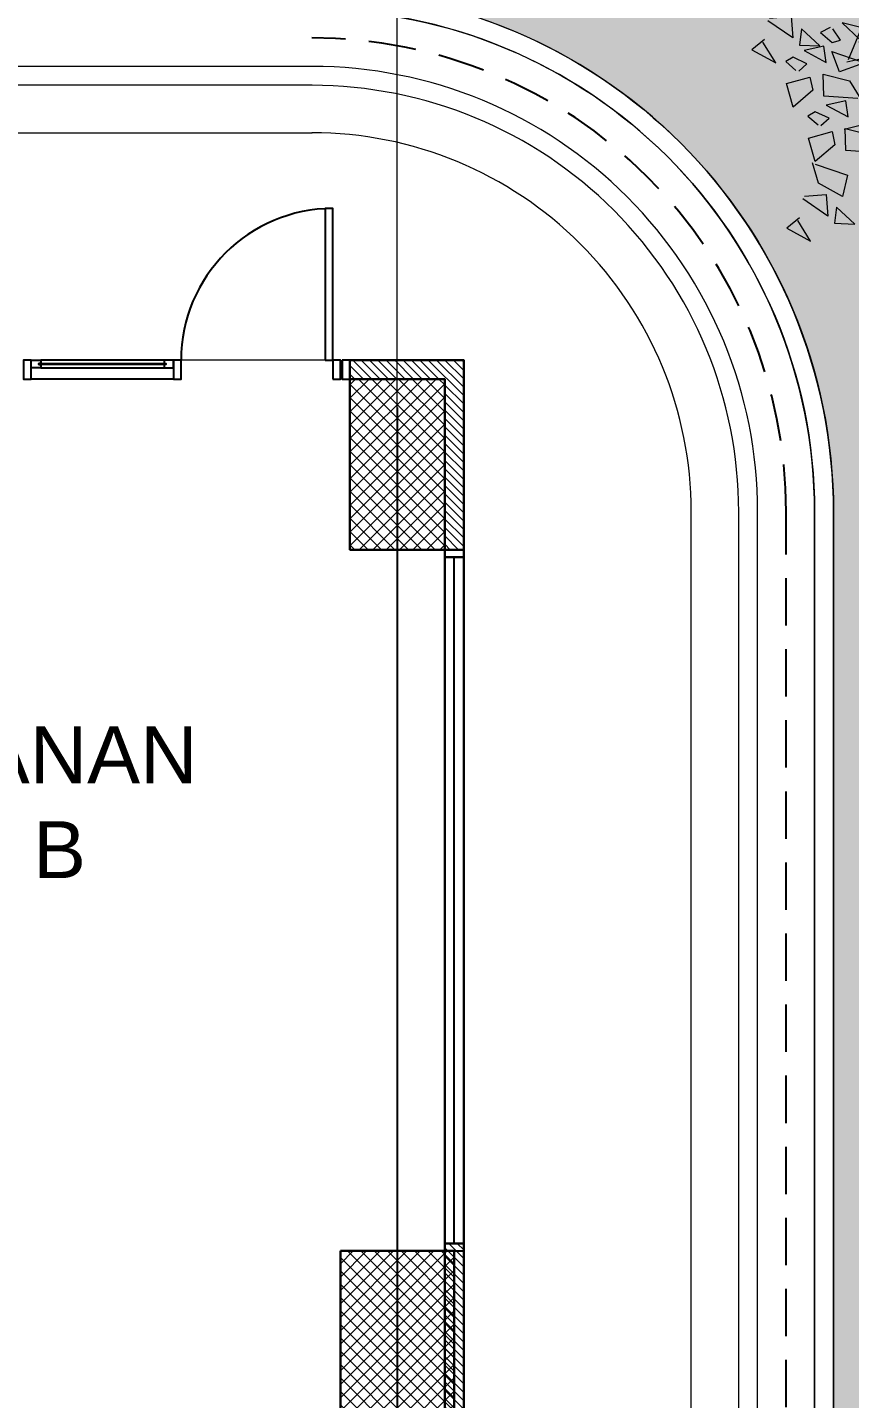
# Model space of a CAD drawing. Header units: inches. Extents: x 0 to 558, y -1 to 295.
# Drawn here: x 377.84 to 382.17, y 184.44 to 191.68 of the extents above; entities that cross this region are included whole.
import ezdxf

# ---------------------------------------------------------------- set-up
doc = ezdxf.new("R2010")
doc.units = ezdxf.units.IN
doc.header["$MEASUREMENT"] = 0
doc.linetypes.add('$0$HIDDEN', pattern=[0.375, 0.25, -0.125])
doc.linetypes.add('HelipadXX$0$Core-03$0$HIDDEN', pattern=[0.375, 0.25, -0.125])
for name, color, linetype, lineweight in [('ars', 11, 'Continuous', 0), ('ARSIR', 31, 'Continuous', 5), ('ARSIR BETON', 8, 'Continuous', 5), ('DINDING2', 146, 'Continuous', 5), ('KOL', 1, 'Continuous', 30), ('lan', 7, 'Continuous', 15), ('NOT', 7, 'Continuous', 20), ('POHON', 98, 'Continuous', 5), ('RUMPUT', 93, 'Continuous', 0), ('SANITAIR', 15, 'Continuous', 9)]:
    doc.layers.add(name, color=color, linetype=linetype, lineweight=lineweight)
doc.layers.add('as', color=1, linetype='Continuous', plot=False)
doc.layers.add('Kusen', color=30, linetype='Continuous')
doc.layers.add('LANTAI', color=57, linetype='Continuous')
doc.styles.get("Standard").update_dxf_attribs({"font": 'arial.ttf'})
pattern_1 = [(86.66968846814034, (37.07979678488971, 226.1472495293129), (-0.5066041251576352, 0.5692059985833484), [0.1428749999999999, -0.9347549999999997]), (41.66968846814034, (37.07979678488971, 226.1472495293129), (-0.5066044704663831, 0.5692063865624448), [0.142875, -0.6191249999999999]), (131.6696884681403, (37.07979678488971, 226.1472495293129), (-0.5692063865624448, -0.5066044704663831), [0.142875, -0.6191249999999999])]

# ---------------------------------------------------------------- blocks, each defined once
blk = doc.blocks.new('k1')
at = {"layer": 'ars'}
h = blk.add_hatch(dxfattribs=at)
h.set_pattern_fill('_USER', color=256, scale=0.05, angle=45, double=1, pattern_type=0)
h.set_pattern_definition([(45, (0, -5.000000000000007), (-0.03535533905932738, 0.03535533905932738), []), (135, (0, -5.000000000000007), (-0.03535533905932738, -0.03535533905932738), [])])
h.paths.add_polyline_path([(-0.2999999999999972, -0.5499999999999972), (0.2999999999999972, -0.5499999999999972), (0.2999999999999972, 0.5500000000000043), (-0.2999999999999972, 0.5500000000000043)])
at = {"layer": 'KOL'}
blk.add_lwpolyline([(-0.2999999999999972, -0.5499999999999972), (0.2999999999999972, -0.5499999999999972), (0.2999999999999972, 0.5500000000000043), (-0.2999999999999972, 0.5500000000000043)], close=True, dxfattribs=at)
blk = doc.blocks.new('k3')
at = {"layer": 'ars'}
h = blk.add_hatch(dxfattribs=at)
h.set_pattern_fill('_USER', color=256, scale=0.05, angle=45, double=1, pattern_type=0)
h.set_pattern_definition([(45, (0, -5.050000000000011), (-0.03535533905932738, 0.03535533905932738), []), (135, (0, -5.050000000000011), (-0.03535533905932738, -0.03535533905932738), [])])
h.paths.add_polyline_path([(-0.25, -0.4500000000000011), (0.25, -0.4500000000000011), (0.25, 0.4499999999999993), (-0.25, 0.4499999999999993)])
at = {"layer": 'KOL'}
blk.add_lwpolyline([(-0.25, -0.4500000000000011), (0.25, -0.4500000000000011), (0.25, 0.4499999999999993), (-0.25, 0.4499999999999993)], close=True, dxfattribs=at)
blk = doc.blocks.new('P.80')
at = {"layer": 'Kusen'}
for points in [[(-69.80936654230636, -74.83681232506237), (-69.76936654230636, -74.83681232506237), (-69.76936654230636, -74.03681232506237), (-69.80936654230636, -74.03681232506237)], [(-70.60936654230636, -74.93681232506236), (-70.56936654230635, -74.93681232506236), (-70.56936654230635, -74.83681232506237), (-70.60936654230636, -74.83681232506237)], [(-69.76936654230636, -74.93681232506236), (-69.72936654230635, -74.93681232506236), (-69.72936654230635, -74.83681232506237), (-69.76936654230636, -74.83681232506237)]]:
    blk.add_lwpolyline(points, close=True, dxfattribs=at)
blk.add_arc((-69.76936654230636, -74.83681232506237), 0.7999999999999972, 90.00000000000001, 180, dxfattribs=at)
blk = doc.blocks.new('DEN-1 BLOK 2')
at = {"layer": 'ars'}
h = blk.add_hatch(dxfattribs=at)
h.set_pattern_fill('ANSI31', color=256, scale=0.25, angle=180, style=0)
h.set_pattern_definition([(315, (87.15000000298032, 50.10500000045282), (-0.0220970869120796, -0.02209708691207962), [])])
h.paths.add_polyline_path([(87.0500000029857, 54.90499999861142), (87.15000000298032, 54.90499999861346), (87.15000000298032, 55.90500000047149), (87.05000000298033, 55.90500000047149), (86.55000000484297, 55.90500000038754), (86.55000000484297, 55.80500000038754), (87.05000000298033, 55.80500000047611)])
h.paths.add_polyline_path([(87.05000000298035, 50.10500026522482), (87.15000000298035, 50.1050000021828), (87.15000000298035, 51.24500000241009), (87.05000000298033, 51.24500000240805)])
at = {"layer": 'as'}
blk.add_line((86.80000000223525, 55.65500000045283), (86.80000000223525, 39.55500000058662), dxfattribs=at)
at = {"layer": 'as', "linetype": '$0$HIDDEN'}
blk.add_line((88.84999982360665, 38.75500000027651), (88.84999986185774, 55.10499858920775), dxfattribs=at)
blk.add_arc((86.34999986184847, 55.10499858946286), 2.500000000009237, 359.9999999941531, 90.00000000013024, dxfattribs=at)
at = {"layer": 'KOL'}
for points in [[(86.55000000484297, 55.90500000038754), (87.05000000298033, 55.90500000047149), (87.15000000298032, 55.90500000047149), (87.15000526382083, 50.10500000216896), (87.05000526382152, 50.10500026521098), (87.05000000298033, 55.80500000047611), (86.55000000484297, 55.80500000038754), (86.55000000484297, 55.90500000038754)], [(87.15000000298032, 54.90500000047611), (87.05000000298033, 54.90500026351813)], [(87.15000000298032, 54.90499999576016), (87.05000000298033, 54.90500025880218)]]:
    blk.add_lwpolyline(points, dxfattribs=at)
at = {"layer": 'Kusen'}
for p, q in [((85.57000000223526, 55.90499999561286), (84.92000000044712, 55.90499999584569)), ((84.92000000044712, 55.86499999557561), (85.57000000037262, 55.86499999557561)), ((85.62000000240235, 55.80499999572168), (84.87000000342735, 55.80499998175184))]:
    blk.add_line(p, q, dxfattribs=at)
at = {"layer": 'Kusen', "color": 4}
for p, q in [((87.1000000027699, 51.24500000240906), (87.1000000027699, 54.86499898472768)), ((87.1000000027699, 51.24499999769311), (87.1000000027699, 54.86499898001173))]:
    blk.add_line(p, q, dxfattribs=at)
at = {"layer": 'Kusen'}
for points in [[(84.8700000015647, 55.90499999572928), (84.83000000059613, 55.90499999549645), (84.83000000059613, 55.80499999551973), (84.87000000342735, 55.80499999575256)], [(87.15000000298032, 54.86499999861346), (87.05000000281647, 54.86499999861346), (87.05000000281647, 51.24500000240804), (87.15000000298032, 51.24500000240804)], [(87.15000000298032, 54.86499999389751), (87.05000000281647, 54.86499999389751), (87.05000000281647, 51.24499999769209), (87.15000000298032, 51.24499999769209)]]:
    blk.add_lwpolyline(points, close=True, dxfattribs=at)
for points in [[(84.92000000044712, 55.88249999576653), (84.92000000044712, 55.86499999557561), (84.8700000015647, 55.86499999569202), (84.8700000015647, 55.90499999572928), (84.92000000044712, 55.90499999584569), (84.92000000044712, 55.8874999958876), (84.91000000253328, 55.88749999577119), (84.91000000067064, 55.88249999576653), (84.92000000044712, 55.88249999576653)], [(85.57000000223526, 55.88249999565011), (85.57000000037262, 55.86499999557561), (85.62000000111767, 55.86499999569202), (85.62000000111767, 55.90499999572928), (85.57000000223526, 55.90499999561286), (85.57000000223526, 55.88749999565477), (85.5800000001491, 55.88749999577119), (85.5800000001491, 55.88249999576653), (85.57000000223526, 55.88249999565011)], [(86.50999797520878, 55.90500000042247), (86.5100000029803, 55.80500000037046), (86.55000000298033, 55.80500000037046), (86.55000000297828, 55.90500000036508), (86.5099979752252, 55.90499918921534)], [(87.05000000292831, 54.8649979708419), (87.15000000298032, 54.86499999861346), (87.15000000298032, 54.90499999861346), (87.0500000029857, 54.90499999861142), (87.05000081413546, 54.86499797085835)], [(87.05000000292831, 54.86499796612595), (87.15000000298032, 54.86499999389751), (87.15000000298032, 54.90499999389751), (87.0500000029857, 54.90499999389547), (87.05000081413546, 54.8649979661424)], [(87.05000000292831, 51.20499797463852), (87.15000000298032, 51.20500000241008), (87.15000000298032, 51.24500000241009), (87.0500000029857, 51.24500000240804), (87.05000081413546, 51.20499797465498)], [(87.05000000292831, 51.20499796992257), (87.15000000298032, 51.20499999769413), (87.15000000298032, 51.24499999769414), (87.0500000029857, 51.24499999769209), (87.05000081413546, 51.20499796993903)]]:
    blk.add_lwpolyline(points, dxfattribs=at)
at = {"layer": 'Kusen', "color": 141}
blk.add_lwpolyline([(85.5800000001491, 55.88249999576653), (84.91000000067064, 55.88249999576653), (84.91000000253328, 55.88749999577119), (85.5800000001491, 55.88749999577119)], close=True, dxfattribs=at)
at = {"layer": 'lan'}
for p, q in [((0.4500008878517603, 57.10499917972012), (86.3504284389142, 57.10499854355253)), ((86.42000000111757, 55.9049999957294), (85.66000000111758, 55.9049999957294)), ((88.34999982365956, 39.25500000027277), (88.34999986185774, 55.10499858926062))]:
    blk.add_line(p, q, dxfattribs=at)
blk.add_arc((86.34999986185771, 55.1049985894721), 2, 359.9999999939414, 89.99999999991859, dxfattribs=at)
at = {"layer": 'SANITAIR'}
for p, q in [((86.35046442964173, 57.45499854355224), (0.4500008878517576, 57.45499917972013)), ((86.35045443746431, 57.35499854355233), (0.4500008878517576, 57.35499917972012)), ((88.5999998236331, 39.00500000027745), (88.59999986185774, 55.10499858923418)), ((88.69999982362253, 38.90500000027708), (88.6999998618577, 55.10499858922361)), ((88.99999982433592, 38.60500000027592), (88.99999986260279, 55.10499858919189)), ((89.09999982358022, 38.50500000027556), (89.09999986185774, 55.10499858918131))]:
    blk.add_line(p, q, dxfattribs=at)
for centre, radius, start, end in [((86.34999986184802, 55.1049985894624), 2.750000000009706, 359.9999999941433, 90.00000000012047), ((86.34999986259328, 55.10499858946259), 2.650000000009513, 359.9999999941474, 90.00000000012442), ((86.34999986184876, 55.10499858946314), 2.350000000008947, 359.9999999941596, 90.00000000013719), ((86.34999986184894, 55.10499858946331), 2.250000000008797, 359.9999999941653, 90.00000000014217)]:
    blk.add_arc(centre, radius, start, end, dxfattribs=at)
at = {"layer": 'KOL', "xscale": -1}
blk.add_blockref('k3', (86.80000000298033, 55.35500000047611), dxfattribs=at)
at = {"layer": 'KOL', "xscale": -1, "rotation": 180}
blk.add_blockref('k1', (86.8000000014902, 50.65500000045283), dxfattribs=at)
at = {"layer": 'Kusen'}
blk.add_blockref('P.80', (156.229366543424, 130.7418123207916), dxfattribs=at)
at = {"layer": 'NOT', "insert": (82.29912216912943, 53.97244386589347), "char_height": 0.3, "attachment_point": 1}
blk.add_mtext_dynamic_manual_height_columns('\\pi0.094479;POS KEAMANAN\\P\\pi0.64813;TOWER - B\\P\\pi1.1722;+ 0.02', width=3.475860536553249, gutter_width=1, heights=[0], dxfattribs=at)
blk = doc.blocks.new('rrety')
for p, q in [((498.2315993111683, 232.394602991905), (498.249679534299, 232.4030452857183)), ((498.2487135055116, 232.4003919858809), (498.2433872476051, 232.3692760909939))]:
    blk.add_line(p, q)
for points in [[(498.2614446741339, 232.5542000875807), (498.270861273709, 232.5661188761114), (498.2464927640672, 232.5733302548949), (498.2622449454319, 232.5569043442042)], [(498.229873695892, 232.5370730657891), (498.228459872004, 232.5521969238655), (498.209813386178, 232.5488916999349), (498.229873695892, 232.5370730657891)], [(498.2612579858318, 232.5336676874733), (498.2418112287077, 232.5276582069191), (498.2357824080101, 232.5470888631825), (498.2620582625132, 232.5363719622895)], [(498.2578701711644, 232.5023182532705), (498.2264859170141, 232.505723620995), (498.2266726053166, 232.5262560211023), (498.2510411149586, 232.519044642319), (498.2605777873236, 232.5015169877844)], [(498.2438746670757, 232.4806235120843), (498.2585206258296, 232.4999767182652), (498.2692785643861, 232.4799377660862), (498.2492155865679, 232.4691944574326), (498.2438746670757, 232.4806235120843)], [(498.2014587883996, 232.478947263614), (498.2326601668607, 232.4837474636138), (498.2377727866127, 232.4638608996581), (498.2123688893022, 232.4645466456563), (498.1986361289974, 232.4790234577257)], [(498.1403443841806, 232.4158977862327), (498.2384230511938, 232.4648765183501)], [(498.2604300872947, 232.4660705248687), (498.2545565065718, 232.4577654217466), (498.2685936661891, 232.4545652761053), (498.2743911473397, 232.4600512221032), (498.263252746697, 232.4659943307571)], [(498.2374683878121, 232.4525842521954), (498.2427331699099, 232.4383360224611), (498.2598973887538, 232.4463363681021), (498.2374683878121, 232.4525842521954)], [(498.2749351559923, 232.4355004345894), (498.2895811147463, 232.4548536407704), (498.3003390533027, 232.4348146885912), (498.2802760754845, 232.4240713799377), (498.2749351559923, 232.4355004345894)], [(498.2325192773163, 232.4338241861191), (498.2637206557773, 232.4386243861189), (498.2688332755292, 232.4187378221632), (498.2434293782188, 232.4194235681613), (498.229696617914, 232.4339003802308)], [(498.2914905762113, 232.4209474473738), (498.2856169954883, 232.4126423442516), (498.2996541551056, 232.4094421986105), (498.3054516362564, 232.4149281446083), (498.2943132356134, 232.420871253262)], [(498.2373274609575, 232.4026609757079), (498.2545677793734, 232.413480478473), (498.265401818014, 232.3962607023839), (498.2372513608734, 232.3998417996179)], [(498.2685288767286, 232.4074611747004), (498.2737936588265, 232.3932129449661), (498.2909578776705, 232.4012132906071), (498.2685288767286, 232.4074611747004)], [(498.3292130271606, 232.399089471932), (498.3386296267358, 232.4110082604629), (498.3142611170939, 232.4182196392462), (498.3300132984587, 232.4017937285555)], [(498.2976420489186, 232.3819624501403), (498.2962282250309, 232.3970863082168), (498.2775817392047, 232.3937810842862), (498.2976420489186, 232.3819624501403)], [(498.2424400807093, 232.3827744117522), (498.2364142630201, 232.368830976423), (498.2618181603307, 232.3681452304249), (498.2423639811371, 232.379955254628)], [(498.271979823968, 232.3748512333435), (498.279795839774, 232.3813615010258), (498.26705807145, 232.3880720926811), (498.2600423269419, 232.3842660816223), (498.2692722078089, 232.3756524988296)], [(498.3290263388583, 232.3785570718246), (498.3095795817344, 232.3725475912704), (498.3035507610368, 232.3919782475337), (498.3298266155402, 232.3812613466408)]]:
    blk.add_lwpolyline(points)

msp = doc.modelspace()

# ---------------------------------------------------------------- hatches: boundary and pattern name
at = {"layer": 'ARSIR'}
h = msp.add_hatch(dxfattribs=at)
h.set_pattern_fill('AR-HBONE', color=256, scale=0.004, style=0)
h.set_pattern_definition([(45, (97.41733722567983, -7.368650920311154), (5.684341886080802e-17, 0.5747363917484258), [1.2192, -0.4064]), (135, (97.70470522567983, -7.081282920311168), (5.684341886080802e-17, 0.5747363917484258), [1.2192, -0.4064])])
edge = h.paths.add_edge_path()
edge.add_line((387.0200178491258, 163.1715301772753), (388.2200178481633, 163.1715301763664))
edge.add_line((388.2200178481633, 163.1715301763664), (388.2200178481633, 186.8365304170787))
edge.add_arc((380.0700185857783, 186.8365304170786), 8.149999262384991, 3.434999055980597e-13, 89.99999943833143)
edge.add_line((380.0700186656725, 194.9865296794636), (340.1822420691279, 194.9865300704816))
edge.add_line((340.1822420691279, 194.9865300704816), (340.1822420573644, 193.7865300714441))
edge.add_line((340.1822420573644, 193.7865300714441), (380.0700186539089, 193.7865296804261))
edge.add_arc((380.0700185857783, 186.8365304170786), 6.949999263347483, 3.979039320256561e-13, 89.99999943833149, ccw=False)
edge.add_line((387.0200178491258, 186.8365304170787), (387.0200178491258, 163.1715301772753))
at = {"layer": 'ARSIR BETON'}
h = msp.add_hatch(dxfattribs=at)
h.set_pattern_fill('AR-HBONE', color=256, scale=0.004, style=0)
h.set_pattern_definition([(45, (37.07979678488971, 226.1472495293129), (5.684341886080802e-17, 0.5747363917484258), [1.2192, -0.4064]), (135, (37.36716478488971, 226.4346175293129), (5.684341886080802e-17, 0.5747363917484258), [1.2192, -0.4064])])
edge = h.paths.add_edge_path()
edge.add_arc((191.2827530460388, 190.0678956543874), 13.99998324843415, 90, 180)
edge.add_line((177.2827697976046, 190.0678956543874), (177.2827697958809, 133.2715303996917))
edge.add_arc((191.2827486305768, 133.2715098016121), 13.99997883471105, 179.9999157010851, 263.1191927485166)
edge.add_line((189.6054912243188, 119.3723654047253), (189.6054912243184, 112.3226705917808))
edge.add_line((189.6054912243184, 112.3226705917808), (189.7054912243192, 112.3226705917808))
edge.add_line((189.7054912243192, 112.3226705917808), (189.705491224319, 112.2226705917809))
edge.add_line((189.705491224319, 112.2226705917809), (201.7054912243115, 112.2226705917805))
edge.add_line((201.7054912243115, 112.2226705917805), (201.7054912496359, 119.2715309675217))
edge.add_line((201.7054912496359, 119.2715309675217), (380.2200184182929, 119.2715309631573))
edge.add_arc((380.2200184175784, 133.271530397784), 13.99999943462672, 270.0000000029237, 359.9999999993218)
edge.add_line((394.2200178522052, 133.2715303976183), (394.2200178527473, 186.8365306403635))
edge.add_arc((380.0700144284386, 186.8365266512287), 14.15000342430926, 1.615268768599631e-05, 89.99998380649028)
edge.add_line((380.0700184276549, 200.9865300755374), (288.3872765684852, 200.9865301410767))
edge.add_arc((288.3872765719509, 203.9865301406582), 2.999999999581492, 180.0000000198341, 269.9999999338081, ccw=False)
edge.add_line((285.3872765723694, 203.9865301396197), (285.3985681154834, 204.9823001466166))
edge.add_line((285.3985681154834, 204.9823001466166), (271.3873246073365, 205.1475171556722))
edge.add_line((271.3873246073365, 205.1475171556722), (271.3873204512137, 204.9086303990666))
edge.add_arc((270.5465688308253, 204.90863052321), 0.8407516203884131, 270.00000009337174, 359.9999915398413, ccw=False)
edge.add_line((270.5465688321954, 204.0678789028216), (191.2827530460388, 204.0678789028216))
edge = h.paths.add_edge_path()
edge.add_line((191.2672355975751, 197.9562481935145), (265.7565847507126, 197.9584512519224))
edge.add_arc((265.7568436984304, 189.2029500703031), 8.755501185448518, 41.34299786484178, 90.00169454735197, ccw=False)
edge.add_line((272.3301992487418, 194.9865300876956), (332.5823111287879, 194.9865300876956))
edge.add_line((332.5823111287879, 194.9865300876955), (332.5823111294587, 191.871529060519))
edge.add_line((332.5823111294587, 191.8715290605191), (340.1822420460586, 191.8715290631811))
edge.add_line((340.1822420460586, 191.8715290631811), (340.1822420691279, 194.9865300704816))
edge.add_line((340.1822420691279, 194.9865300704816), (380.0700186656723, 194.9865296794636))
edge.add_arc((380.0700185857783, 186.8365304170786), 8.149999262385025, -2.2737367544323206e-13, 89.99999943833228, ccw=False)
edge.add_line((388.2200178481633, 186.8365304170786), (388.2200178481633, 163.1715301763664))
edge.add_line((388.2200178481633, 163.1715301763664), (388.2200178453184, 157.7117318763081))
edge.add_line((388.2200178453184, 157.7117318763081), (388.2200178477973, 133.271530398664))
edge.add_arc((380.2200184175098, 133.2715303978526), 7.999999430287525, -89.99999999975239, 5.811386927234707e-09, ccw=False)
edge.add_line((380.2200184175443, 125.2715309675651), (191.2827530423658, 125.2715309667489))
edge.add_arc((191.1850453941413, 133.1732207511342), 7.902293858948923, 180.1231675278102, 270.7084498023279, ccw=False)
edge.add_line((183.2827697939069, 133.1562333699121), (183.2674892419708, 189.9541127231707))
edge.add_arc((191.2674722009004, 189.9562649485785), 7.999983248434781, 90.00169455004323, 180.015414211516, ccw=False)
at = {"layer": 'RUMPUT'}
h = msp.add_hatch(dxfattribs=at)
h.set_pattern_fill('GRASS', color=256, scale=0.03, angle=356.6696884681404, style=0)
h.set_pattern_definition(pattern_1)
edge = h.paths.add_edge_path()
edge.add_line((394.2200178525962, 171.6523833885491), (402.6979923503155, 171.6523833827144))
edge.add_line((402.6979923503155, 171.6523833827143), (406.8632619408747, 171.9326253740493))
edge.add_line((406.8632619408747, 171.9326253740493), (407.1349413371623, 173.6574238429345))
edge.add_line((407.1349413371623, 173.6574238429345), (416.4204576254793, 172.1948277745025))
edge.add_line((416.4204576254793, 172.1948277745025), (417.0895175291238, 176.442457565967))
edge.add_line((417.0895175291238, 176.442457565967), (434.0908493993697, 173.7645148022655))
edge.add_line((434.0908493993697, 173.7645148022655), (442.2258573112326, 174.3118433165863))
edge.add_line((442.2258573112326, 174.3118433165863), (445.1409961684104, 192.7642979334213))
edge.add_line((445.1409961684104, 192.7642979334213), (418.5728735752058, 196.96155884759))
edge.add_line((418.5728735752058, 196.96155884759), (402.3996637619969, 199.5090610507266))
edge.add_line((402.3996637619969, 199.5090610507266), (401.9328777822227, 196.5455984047068))
edge.add_line((401.9328777822227, 196.5455984047068), (390.1800211176609, 198.3868695139448))
edge.add_arc((380.0700184180095, 186.8365306418246), 15.3499994347808, 48.80436610903602, 89.99999999999959)
edge.add_line((380.0700184180096, 202.1865300766054), (288.387276572233, 202.1865301440667))
edge.add_arc((288.3872765719716, 203.9865301436407), 1.799999999573934, 180.0000000586854, 270.0000000083204, ccw=False)
edge.add_line((286.5872765723977, 203.986530141797), (286.5872765721163, 204.7645844310414))
edge.add_line((286.5872765721163, 204.7645844310414), (489.7231785281966, 202.4653464955704))
edge.add_line((489.7231785281966, 202.4653464955704), (489.0090364068567, 190.7748141878945))
edge.add_line((489.0090364068567, 190.7748141878945), (447.5074124412554, 192.7548935985686))
edge.add_line((447.5074124412554, 192.7548935985686), (448.3956086376544, 174.0667249259171))
edge.add_line((448.3956086376544, 174.0667249259171), (421.3302010550673, 172.0651893361762))
edge.add_line((421.3302010550673, 172.0651893361762), (401.0645327702689, 170.8359884020844))
edge.add_line((401.0645327702689, 170.8359884020844), (400.9340771361841, 157.9843455366122))
edge.add_line((400.9340771361841, 157.9843455366122), (400.8036215020993, 145.13270267114))
edge.add_line((400.8036215020993, 145.13270267114), (400.9017055402133, 135.2858701918365))
edge.add_line((400.9017055402133, 135.2858701918365), (401.5002939004967, 132.6794340905145))
edge.add_line((401.5002939004967, 132.6794340905145), (401.2594837391214, 116.4780422473664))
edge.add_line((401.2594837391214, 116.4780422473664), (378.6535268421693, 115.7086465232838))
edge.add_line((378.6535268421693, 115.7086465232838), (368.9215807323674, 115.737673205525))
edge.add_line((368.9215807323674, 115.737673205525), (346.0892445141973, 112.9076483639912))
edge.add_line((346.0892445141973, 112.9076483639912), (341.1309174820523, 112.1000609721328))
edge.add_line((341.1309174820523, 112.1000609721328), (333.7244108253504, 111.8362184850029))
edge.add_line((333.7244108253504, 111.8362184850029), (331.0737551139565, 112.2717676255534))
edge.add_line((331.0737551139565, 112.2717676255534), (324.3803457042747, 115.2753614301305))
edge.add_line((324.3803457042747, 115.2753614301305), (321.6092299866461, 115.9683947767443))
edge.add_line((321.6092299866461, 115.9683947767443), (289.133320540613, 113.6570670444606))
edge.add_line((289.133320540613, 113.6570670444606), (289.1333205407115, 118.071530967796))
edge.add_line((289.1333205407115, 118.071530967796), (380.2200184184072, 118.0715309657643))
edge.add_arc((380.2200184185117, 133.2715303994069), 15.1999994336426, 269.9999999996061, 360.0000000000004)
edge.add_line((395.4200178521543, 133.2715303994071), (395.4200178526814, 171.6523833877232))
h = msp.add_hatch(dxfattribs=at)
h.set_pattern_fill('GRASS', color=256, scale=0.03, angle=356.6696884681404, style=0)
h.set_pattern_definition(pattern_1)
edge = h.paths.add_edge_path()
edge.add_line((344.5372765899496, 163.1715301765857), (345.8997765944333, 163.1715301765517))
edge.add_line((345.8997765944333, 163.1715301765517), (345.8997765944231, 163.2715301760577))
edge.add_line((345.8997765944231, 163.2715301760577), (386.9200178496509, 163.271530176754))
edge.add_line((386.9200178496509, 163.271530176754), (386.9200178496509, 186.8365304170787))
edge.add_arc((380.0700185857784, 186.8365304170787), 6.849999263872576, 0, 89.99999943833224)
edge.add_line((380.0700186529286, 193.6865296809513), (340.2822420568392, 193.686530070989))
edge.add_line((340.2822420568392, 193.686530070989), (340.2822420568391, 191.8715287726751))
edge.add_line((340.2822420568391, 191.8715287726751), (379.3377697826996, 191.8715287726751))
edge.add_arc((379.3372671417698, 189.121519510095), 2.750009308515919, 0.00019381821471142757, 89.98952759761067, ccw=False)
edge.add_line((382.0872764502699, 189.1215288127329), (382.0872764117711, 172.5215302304489))
edge.add_line((382.0872764117711, 172.5215302304489), (344.537276589985, 172.5215302305911))
edge.add_line((344.537276589985, 172.5215302305911), (344.5372765899496, 163.1715301765857))
edge = h.paths.add_edge_path()
edge.add_line((345.899776595511, 152.6715301454578), (344.5372765899099, 152.6715301454607))
edge.add_line((344.5372765899099, 152.6715301454607), (344.5372765899029, 150.821530229853))
edge.add_line((344.5372765899029, 150.821530229853), (382.0872764122927, 150.8215302298323))
edge.add_line((382.0872764122927, 150.8215302298323), (382.0872763756078, 134.2215309666068))
edge.add_arc((379.3372763762434, 134.2215309667173), 2.74999999936432, 269.99999999769767, 359.9999999976985, ccw=False)
edge.add_line((379.3372763761329, 131.471530967353), (340.2822420568392, 131.471530967353))
edge.add_line((340.2822420568392, 131.471530967353), (340.2822420568392, 130.3715309663027))
edge.add_line((340.2822420568392, 130.3715309663027), (370.2822420568414, 130.3715309663027))
edge.add_line((370.2822420568414, 130.3715309663027), (370.2822420567561, 126.5715309663004))
edge.add_line((370.2822420567561, 126.5715309663004), (380.220018417925, 126.5715309660775))
edge.add_arc((380.2200184175595, 133.2715303978029), 6.699999431725473, 270.0000000031256, 360.0000000000331)
edge.add_line((386.920017849285, 133.2715303978068), (386.9200178468166, 157.611731876734))
edge.add_line((386.9200178468166, 157.611731876734), (382.087276412827, 157.6117318780683))
edge.add_line((382.087276412827, 157.6117318780683), (382.0872764118518, 152.5715301459043))
edge.add_line((382.0872764118518, 152.5715301459043), (345.8997765955212, 152.5715301459805))
edge.add_line((345.8997765955212, 152.5715301459805), (345.899776595511, 152.6715301454577))

# ---------------------------------------------------------------- linework, layer by layer
at = {"layer": 'ARSIR', "linetype": 'HelipadXX$0$Core-03$0$HIDDEN', "ltscale": 10}
msp.add_line((379.7872765782595, 189.5365301421983), (379.7872765870268, 238.4940264351383), dxfattribs=at)
at = {"layer": 'DINDING2'}
for points in [[(340.1822420573643, 130.2715309668278), (370.1822420573643, 130.2715309668278), (370.182242057279, 126.4715309668278), (380.2200184179228, 126.4715309666026, 0.4142135623572881), (387.0200178487599, 133.2715303978068), (387.0200178462809, 157.7117318761812), (381.9872764133715, 157.7117318783955), (381.9872764123963, 152.6715301453794), (344.5372765910508, 152.6715301454607), (344.5372765899474, 163.1715301765858), (378.9997765942103, 163.1715301757243), (378.9997765939425, 163.1715301775897), (387.0200178491257, 163.1715301772753), (387.0200178491258, 186.8365304170787, 0.4142135595018754), (380.0700186539089, 193.7865296804261), (340.1822420573644, 193.7865300714441)], [(340.2822420568392, 130.3715309663027), (370.2822420568414, 130.3715309663027), (370.2822420567561, 126.5715309663004), (380.220018417925, 126.5715309660774, 0.4142135623572853), (386.920017849285, 133.2715303978068), (386.9200178468166, 157.611731876734), (382.087276412827, 157.6117318788931), (382.0872764118518, 152.5715301459043), (344.4372765915733, 152.5715301459861), (344.4372765904752, 163.2715301760632), (379.099776593723, 163.2715301751966), (379.0997765934551, 163.2715301770606), (386.9200178496509, 163.271530176754), (386.9200178496509, 186.8365304170787, 0.414213559501877), (380.0700186529286, 193.6865296809513), (340.2822420568392, 193.686530070989)], [(340.2822420568391, 191.8715287726751), (379.3377697826996, 191.8715287726751, -0.4141590382267974), (382.0872764502699, 189.1215288127329), (382.0872764117711, 172.5215302304489), (344.537276589985, 172.5215302305911), (344.5372765899029, 150.821530229853), (382.0872764122927, 150.8215302298323), (382.0872763756078, 134.2215309666068, -0.414213562373098), (379.3372763761329, 131.471530967353), (340.2822420568392, 131.471530967353)], [(340.1822420573642, 191.7715287732003), (379.3377697826996, 191.7715287732002, -0.414159038226794), (381.9872764507951, 189.1215288129649), (381.9872764125282, 172.6215302299241), (344.4372765905106, 172.6215302300664), (344.4372765904276, 150.7215302303782), (381.9872764125969, 150.7215302303575), (381.9872763761329, 134.2215309668278, -0.4142135623730997), (379.3372763761329, 131.5715309668278), (340.1822420573643, 131.5715309668278)]]:
    msp.add_lwpolyline(points, format="xyb", dxfattribs=at)
at = {"layer": 'LANTAI'}
for points in [[(191.2827530460388, 204.0678789028216, 0.4142135623730948), (177.2827697976046, 190.0678956543874), (177.2827697958809, 133.2715303996917, 0.3794613747521122), (189.6054912243188, 119.3723654047253), (189.6054912243184, 112.3226705917808), (189.7054912243192, 112.3226705917808), (189.705491224319, 112.2226705917809), (201.7054912243115, 112.2226705917805), (201.7054912496359, 119.2715309675217), (380.2200184182929, 119.2715309631573, 0.4142135623546817), (394.2200178522052, 133.2715303976183), (394.2200178527473, 186.8365306403635, 0.4142133970209272), (380.0700184276549, 200.9865300755374), (288.3872765684852, 200.9865301410767, -0.4142135619333313), (285.3872765723694, 203.9865301396197), (285.3985681154834, 204.9823001466166), (271.3873246073365, 205.1475171556722), (271.3873204512137, 204.9086303990666, -0.4142135186478673), (270.5465688321954, 204.0678789028216), (191.2827530460388, 204.0678789028216)], [(191.2674722009004, 197.9562481970133, 0.4142135623731159), (183.2674889524656, 189.9562649485779), (183.2827697939069, 133.1562333699204, 0.4172086714596315), (191.2827530423657, 125.2715309667489), (380.2200184178959, 125.2715309675651, 0.4142135623572847), (388.2200178477974, 133.2715303978068), (388.2200178453184, 157.7117318763081), (388.2200178453184, 157.7117318763081), (388.2200178481633, 163.1715301763664), (388.2200178481633, 163.1715301763664), (388.2200178481633, 186.8365304170787, 0.4142135595018686), (380.0700186656725, 194.9865296794636), (340.1822420691279, 194.9865300704816), (340.1822420460586, 191.8715290631811), (332.5823111294587, 191.8715290605191), (332.582311128788, 194.9865300876955), (272.3301992487418, 194.9865300876956, 0.2155546282458439), (265.7568436984303, 197.9584512557516), (191.2674722009004, 197.9562481970133)], [(387.0200178491257, 163.1715301772753), (388.2200178481633, 163.1715301763664), (388.2200178481633, 186.8365304170787, 0.4142135595018749), (380.0700186656725, 194.9865296794636), (340.1822420691279, 194.9865300704816), (340.1822420573644, 193.7865300714441), (380.0700186539089, 193.7865296804261, -0.4142135595018672), (387.0200178491258, 186.8365304170787), (387.0200178338528, 163.1715301772753)]]:
    msp.add_lwpolyline(points, format="xyb", dxfattribs=at)

# ---------------------------------------------------------------- block references
at = {"layer": 'lan'}
msp.add_blockref('DEN-1 BLOK 2', (292.9872765881922, 134.0165302296482), dxfattribs=at)
at = {"layer": 'POHON', "xscale": 5.661284108149151, "yscale": 5.661284108149118, "zscale": 5.661284108149133, "rotation": 167.4952652185837}
msp.add_blockref('rrety', (3420.853379552817, 865.2369167286492), dxfattribs=at)

doc.saveas('drawing.dxf')
